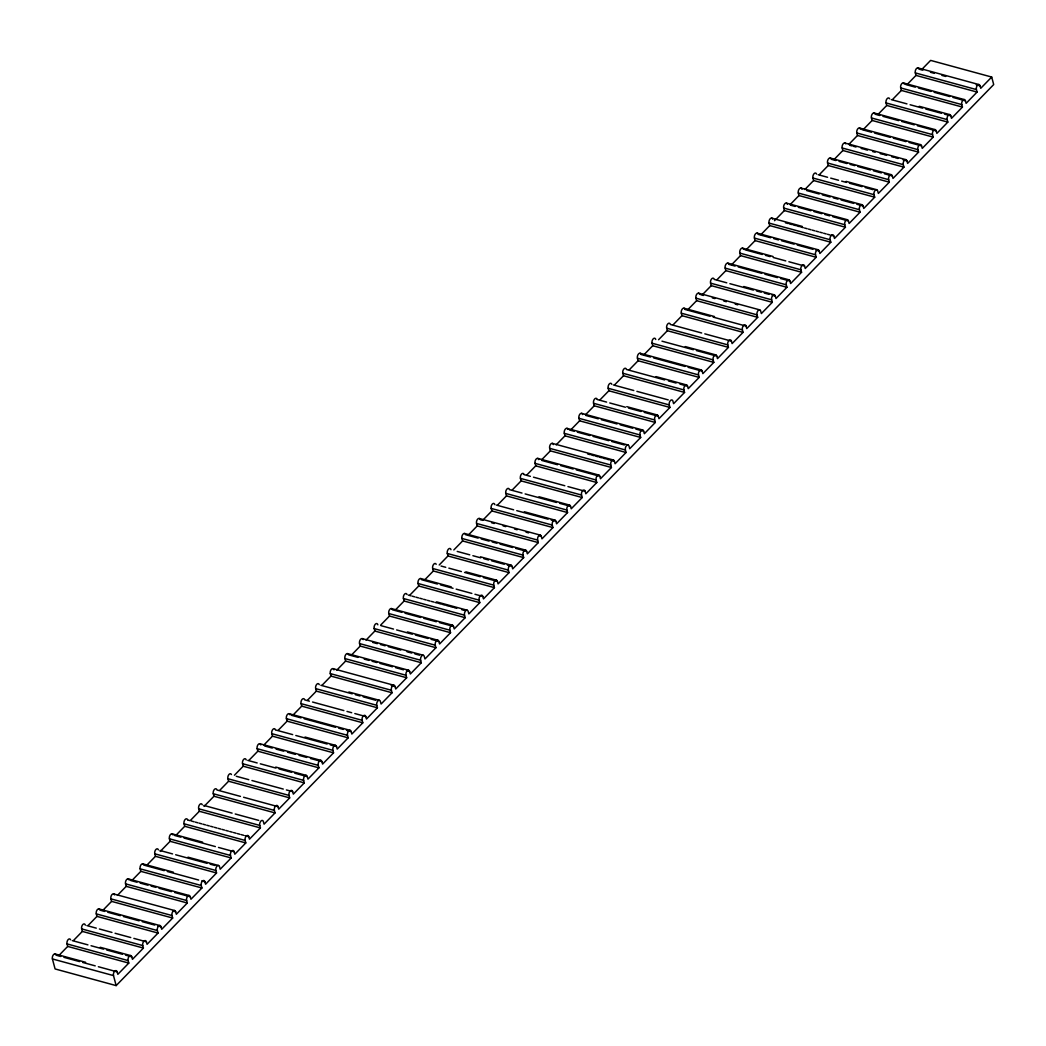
<?xml version="1.0" encoding="UTF-8"?>
<svg xmlns="http://www.w3.org/2000/svg" width="1046" height="1046" viewBox="0 0 1046 1046"><rect width="100%" height="100%" fill="white"/><g stroke="black" fill="none" stroke-linecap="round" stroke-linejoin="round"><path stroke-width="1.5" d="M58.929 955.443L67.702 946.421L67.049 943.923A3.203 1.817 -74.7 0 1 68.042 939.726A3.203 1.817 -74.7 0 1 70.553 939.753M73.56 940.419L82.333 931.411L81.666 928.913A3.203 1.817 -74.7 0 1 82.83 924.533A3.203 1.817 -74.7 0 1 85.327 925.148M88.178 925.396L96.964 916.388L96.297 913.89A3.203 1.817 -74.7 0 1 97.461 909.51A3.203 1.817 -74.7 0 1 99.945 910.138L104.652 911.419M102.809 910.386L111.582 901.377L110.915 898.867A3.203 1.817 -74.7 0 1 112 894.578A3.203 1.817 -74.7 0 1 114.511 894.905M117.44 895.363L126.213 886.354L125.546 883.857A3.203 1.817 -74.7 0 1 126.71 879.477A3.203 1.817 -74.7 0 1 129.207 880.104M132.058 880.353L140.831 871.344L140.164 868.834A3.203 1.817 -74.7 0 1 141.079 864.741A3.203 1.817 -74.7 0 1 143.577 864.467M146.688 865.33L155.462 856.321L154.795 853.824A3.203 1.817 -74.7 0 1 155.88 849.522A3.203 1.817 -74.7 0 1 158.391 849.849M160.221 851.444L170.093 841.298L169.426 838.8A3.203 1.817 -74.7 0 1 170.59 834.42A3.203 1.817 -74.7 0 1 173.074 835.048M175.937 835.296L184.711 826.288L184.044 823.79A3.203 1.817 -74.7 0 1 185.05 819.593A3.203 1.817 -74.7 0 1 187.548 819.606M190.568 820.273L199.341 811.265L198.675 808.767A3.203 1.817 -74.7 0 1 199.76 804.479A3.203 1.817 -74.7 0 1 202.257 804.792M204.088 806.388L213.959 796.254L213.292 793.744A3.203 1.817 -74.7 0 1 214.456 789.377A3.203 1.817 -74.7 0 1 216.953 789.992L240.449 796.398M219.817 790.24L228.59 781.231L227.923 778.734A3.203 1.817 -74.7 0 1 228.917 774.537A3.203 1.817 -74.7 0 1 231.428 774.55M234.435 775.23L243.221 766.221L242.554 763.711A3.203 1.817 -74.7 0 1 243.718 759.331A3.203 1.817 -74.7 0 1 246.202 759.958M249.066 760.207L257.839 751.198L257.172 748.701A3.203 1.817 -74.7 0 1 258.336 744.321A3.203 1.817 -74.7 0 1 260.833 744.948M263.697 745.197L272.47 736.175L271.803 733.677A3.203 1.817 -74.7 0 1 272.797 729.48A3.203 1.817 -74.7 0 1 275.307 729.507M278.314 730.173L287.088 721.165L286.421 718.667A3.203 1.817 -74.7 0 1 287.585 714.287A3.203 1.817 -74.7 0 1 290.082 714.902M292.945 715.15L301.719 706.142L301.052 703.644A3.203 1.817 -74.7 0 1 302.216 699.264A3.203 1.817 -74.7 0 1 304.713 699.892L309.407 701.173M307.563 700.14L316.35 691.131L315.683 688.621A3.203 1.817 -74.7 0 1 316.755 684.332A3.203 1.817 -74.7 0 1 319.265 684.659M322.194 685.117L330.967 676.108L330.301 673.611A3.203 1.817 -74.7 0 1 331.464 669.231A3.203 1.817 -74.7 0 1 333.962 669.858M336.825 670.107L345.598 661.098L344.932 658.588A3.203 1.817 -74.7 0 1 345.847 654.495A3.203 1.817 -74.7 0 1 348.331 654.221M351.443 655.084L360.216 646.075L359.549 643.578A3.203 1.817 -74.7 0 1 360.635 639.276A3.203 1.817 -74.7 0 1 363.145 639.603M366.074 640.074L374.847 631.052L374.18 628.554A3.203 1.817 -74.7 0 1 375.344 624.174A3.203 1.817 -74.7 0 1 377.841 624.802M380.692 625.05L389.478 616.042L388.811 613.544A3.203 1.817 -74.7 0 1 389.805 609.347A3.203 1.817 -74.7 0 1 392.315 609.36M395.323 610.027L404.096 601.019L403.429 598.521A3.203 1.817 -74.7 0 1 404.514 594.233A3.203 1.817 -74.7 0 1 407.025 594.546M409.954 595.017L418.727 586.008L418.06 583.498A3.203 1.817 -74.7 0 1 419.224 579.131A3.203 1.817 -74.7 0 1 421.708 579.745L437.372 584.021M424.571 579.994L433.345 570.985L432.678 568.488A3.203 1.817 -74.7 0 1 433.685 564.291A3.203 1.817 -74.7 0 1 436.182 564.304M439.202 564.984L447.976 555.975L447.309 553.465A3.203 1.817 -74.7 0 1 448.473 549.085A3.203 1.817 -74.7 0 1 450.97 549.712M453.82 549.961L462.594 540.952L461.94 538.455A3.203 1.817 -74.7 0 1 463.09 534.075A3.203 1.817 -74.7 0 1 465.588 534.702L478.127 538.115M468.451 534.951L477.224 525.929L476.558 523.431A3.203 1.817 -74.7 0 1 477.564 519.234A3.203 1.817 -74.7 0 1 480.062 519.261M483.082 519.927L491.855 510.919L491.189 508.421A3.203 1.817 -74.7 0 1 492.352 504.041A3.203 1.817 -74.7 0 1 494.836 504.656M497.7 504.904L506.473 495.896L505.806 493.398A3.203 1.817 -74.7 0 1 506.97 489.018A3.203 1.817 -74.7 0 1 509.467 489.646L521.993 493.058M512.331 489.894L521.104 480.885L520.437 478.375A3.203 1.817 -74.7 0 1 521.523 474.086A3.203 1.817 -74.7 0 1 524.02 474.413M526.949 474.871L535.722 465.862L535.068 463.365A3.203 1.817 -74.7 0 1 536.219 458.985A3.203 1.817 -74.7 0 1 538.716 459.612M541.58 459.861L550.353 450.852L549.686 448.342A3.203 1.817 -74.7 0 1 550.85 443.962A3.203 1.817 -74.7 0 1 553.347 444.589M556.197 444.838L564.984 435.829L564.317 433.332A3.203 1.817 -74.7 0 1 565.389 429.03A3.203 1.817 -74.7 0 1 567.9 429.357M570.828 429.828L579.602 420.806L578.935 418.308A3.203 1.817 -74.7 0 1 580.099 413.928A3.203 1.817 -74.7 0 1 582.596 414.556M585.459 414.804L594.233 405.796L593.566 403.298A3.203 1.817 -74.7 0 1 594.559 399.101A3.203 1.817 -74.7 0 1 597.07 399.114M600.077 399.781L608.85 390.773L608.197 388.275A3.203 1.817 -74.7 0 1 609.269 383.987A3.203 1.817 -74.7 0 1 611.779 384.3M614.708 384.771L623.481 375.762L622.815 373.252A3.203 1.817 -74.7 0 1 623.978 368.885A3.203 1.817 -74.7 0 1 626.476 369.5L664.655 379.92M629.326 369.748L638.112 360.739L637.445 358.242A3.203 1.817 -74.7 0 1 638.439 354.045A3.203 1.817 -74.7 0 1 640.95 354.058M643.957 354.738L652.73 345.729L652.063 343.219A3.203 1.817 -74.7 0 1 653.227 338.839A3.203 1.817 -74.7 0 1 655.724 339.466M658.588 339.715L667.361 330.706L666.694 328.209A3.203 1.817 -74.7 0 1 667.858 323.829A3.203 1.817 -74.7 0 1 670.355 324.456L701.67 332.994M673.206 324.705L681.979 315.683L681.312 313.185A3.203 1.817 -74.7 0 1 682.319 308.988A3.203 1.817 -74.7 0 1 684.829 309.015M687.837 309.681L696.61 300.673L695.943 298.175A3.203 1.817 -74.7 0 1 697.107 293.795A3.203 1.817 -74.7 0 1 699.604 294.41M702.454 294.658L711.241 285.65L710.574 283.152A3.203 1.817 -74.7 0 1 711.738 278.772A3.203 1.817 -74.7 0 1 714.222 279.4L726.761 282.812M717.085 279.648L725.859 270.639L725.192 268.129A3.203 1.817 -74.7 0 1 726.277 263.84A3.203 1.817 -74.7 0 1 728.787 264.167M731.716 264.625L740.49 255.616L739.823 253.119A3.203 1.817 -74.7 0 1 740.986 248.739A3.203 1.817 -74.7 0 1 743.484 249.366M746.334 249.615L755.107 240.606L754.441 238.096A3.203 1.817 -74.7 0 1 755.604 233.716A3.203 1.817 -74.7 0 1 758.102 234.343L770.627 237.769M760.965 234.592L769.738 225.583L769.072 223.086A3.203 1.817 -74.7 0 1 770.157 218.784A3.203 1.817 -74.7 0 1 772.667 219.111M774.498 220.706L784.369 210.56L783.702 208.062A3.203 1.817 -74.7 0 1 784.866 203.682A3.203 1.817 -74.7 0 1 787.35 204.31M790.214 204.558L798.987 195.55L798.32 193.052A3.203 1.817 -74.7 0 1 799.484 188.672A3.203 1.817 -74.7 0 1 801.981 189.287M804.845 189.535L813.618 180.527L812.951 178.029A3.203 1.817 -74.7 0 1 814.036 173.741A3.203 1.817 -74.7 0 1 816.534 174.054M819.463 174.525L828.236 165.516L827.569 163.006A3.203 1.817 -74.7 0 1 828.733 158.639A3.203 1.817 -74.7 0 1 831.23 159.254L835.924 160.535M834.093 159.502L842.867 150.493L842.2 147.996A3.203 1.817 -74.7 0 1 843.194 143.799A3.203 1.817 -74.7 0 1 845.704 143.812M848.711 144.492L857.498 135.483L856.831 132.973A3.203 1.817 -74.7 0 1 857.995 128.593A3.203 1.817 -74.7 0 1 860.479 129.22M863.342 129.469L872.116 120.46L871.449 117.963A3.203 1.817 -74.7 0 1 872.612 113.583A3.203 1.817 -74.7 0 1 875.11 114.21L879.804 115.491M877.973 114.459L886.747 105.437L886.08 102.939A3.203 1.817 -74.7 0 1 887.073 98.742A3.203 1.817 -74.7 0 1 889.584 98.769M892.591 99.435L901.364 90.427L900.698 87.929A3.203 1.817 -74.7 0 1 901.861 83.549A3.203 1.817 -74.7 0 1 904.359 84.164M907.222 84.412L915.995 75.404L915.328 72.906A3.203 1.817 -74.7 0 1 916.492 68.526A3.203 1.817 -74.7 0 1 918.989 69.154L922.807 70.187M921.84 69.402L930.626 60.393L991.7 77.051L993.7 84.556L116.158 985.607L55.085 968.949L52.418 958.947A3.203 1.817 -74.7 0 1 53.581 954.567A3.203 1.817 -74.7 0 1 56.079 955.194L60.773 956.475M991.7 77.051L980.73 88.309L980.063 85.811A3.203 1.817 -74.7 0 0 977.579 85.184A3.203 1.817 -74.7 0 0 976.415 89.564L977.082 92.074L966.112 103.332L965.445 100.834A3.203 1.817 -74.7 0 0 962.948 100.207A3.203 1.817 -74.7 0 0 961.784 104.587L962.451 107.084L951.481 118.355L950.814 115.844A3.203 1.817 -74.7 0 0 948.33 115.23A3.203 1.817 -74.7 0 0 947.166 119.597L947.833 122.107L936.863 133.365L936.196 130.868A3.203 1.817 -74.7 0 0 933.699 130.24A3.203 1.817 -74.7 0 0 932.535 134.62L933.202 137.118L922.232 148.388L921.565 145.878A3.203 1.817 -74.7 0 0 919.068 145.263A3.203 1.817 -74.7 0 0 917.904 149.643L918.571 152.141L907.601 163.398L906.934 160.901A3.203 1.817 -74.7 0 0 904.45 160.273A3.203 1.817 -74.7 0 0 903.286 164.653L903.953 167.151L892.983 178.421L892.316 175.924A3.203 1.817 -74.7 0 0 889.819 175.297A3.203 1.817 -74.7 0 0 888.655 179.677L889.322 182.174L878.352 193.432L877.686 190.934A3.203 1.817 -74.7 0 0 875.201 190.307A3.203 1.817 -74.7 0 0 874.038 194.687L874.704 197.197L863.735 208.455L863.068 205.957A3.203 1.817 -74.7 0 0 860.57 205.33A3.203 1.817 -74.7 0 0 859.407 209.71L860.073 212.207L849.104 223.478L848.437 220.968A3.203 1.817 -74.7 0 0 845.939 220.353A3.203 1.817 -74.7 0 0 844.776 224.72L845.443 227.23L834.473 238.488L833.806 235.991L831.269 235.298A3.203 1.817 -74.7 0 0 830.158 239.743L830.825 242.241L819.855 253.511L819.188 251.001A3.203 1.817 -74.7 0 0 816.691 250.386A3.203 1.817 -74.7 0 0 815.527 254.766L816.194 257.264L805.224 268.521L804.557 266.024A3.203 1.817 -74.7 0 0 802.073 265.396A3.203 1.817 -74.7 0 0 800.909 269.776L801.576 272.274L790.606 283.544L789.939 281.047A3.203 1.817 -74.7 0 0 787.442 280.42A3.203 1.817 -74.7 0 0 786.278 284.8L786.945 287.297L775.975 298.555L775.308 296.057A3.203 1.817 -74.7 0 0 772.811 295.43A3.203 1.817 -74.7 0 0 771.647 299.81L772.314 302.32L761.344 313.578L760.69 311.08A3.203 1.817 -74.7 0 0 758.193 310.453A3.203 1.817 -74.7 0 0 757.029 314.833L757.696 317.33L746.726 328.601L746.06 326.091A3.203 1.817 -74.7 0 0 743.562 325.476A3.203 1.817 -74.7 0 0 742.399 329.843L743.065 332.353L732.095 343.611L731.429 341.114A3.203 1.817 -74.7 0 0 728.944 340.486A3.203 1.817 -74.7 0 0 727.781 344.866L728.447 347.364L717.478 358.634L716.811 356.124A3.203 1.817 -74.7 0 0 714.313 355.509A3.203 1.817 -74.7 0 0 713.15 359.889L713.817 362.387L702.847 373.644L702.18 371.147A3.203 1.817 -74.7 0 0 699.682 370.519A3.203 1.817 -74.7 0 0 698.519 374.899L699.186 377.397L688.216 388.667L687.562 386.17A3.203 1.817 -74.7 0 0 685.065 385.543A3.203 1.817 -74.7 0 0 683.901 389.923L684.568 392.42L673.598 403.678L672.931 401.18A3.203 1.817 -74.7 0 0 670.434 400.553A3.203 1.817 -74.7 0 0 669.27 404.933L669.937 407.443L658.967 418.701L658.3 416.203A3.203 1.817 -74.7 0 0 655.816 415.576A3.203 1.817 -74.7 0 0 654.652 419.956L655.319 422.453L644.349 433.724L643.682 431.214A3.203 1.817 -74.7 0 0 641.185 430.599A3.203 1.817 -74.7 0 0 640.021 434.966L640.688 437.476L629.718 448.734L629.051 446.237A3.203 1.817 -74.7 0 0 626.554 445.609A3.203 1.817 -74.7 0 0 625.403 449.989L626.057 452.487L615.087 463.757L614.433 461.247A3.203 1.817 -74.7 0 0 611.936 460.632A3.203 1.817 -74.7 0 0 610.772 465.012L611.439 467.51L600.469 478.767L599.803 476.27A3.203 1.817 -74.7 0 0 597.305 475.642A3.203 1.817 -74.7 0 0 596.142 480.022L596.808 482.52L585.838 493.79L585.172 491.293A3.203 1.817 -74.7 0 0 582.687 490.666A3.203 1.817 -74.7 0 0 581.524 495.046L582.191 497.543L571.221 508.801L570.554 506.303A3.203 1.817 -74.7 0 0 568.056 505.676A3.203 1.817 -74.7 0 0 566.893 510.056L567.56 512.566L556.59 523.824L555.923 521.326A3.203 1.817 -74.7 0 0 553.426 520.699A3.203 1.817 -74.7 0 0 552.275 525.079L552.929 527.576L541.959 538.847L541.305 536.337A3.203 1.817 -74.7 0 0 538.808 535.722A3.203 1.817 -74.7 0 0 537.644 540.089L538.311 542.599L527.341 553.857L526.674 551.36A3.203 1.817 -74.7 0 0 524.177 550.732A3.203 1.817 -74.7 0 0 523.013 555.112L523.68 557.61L512.71 568.88L512.043 566.37A3.203 1.817 -74.7 0 0 509.559 565.755A3.203 1.817 -74.7 0 0 508.395 570.135L509.062 572.633L498.092 583.89L497.425 581.393A3.203 1.817 -74.7 0 0 494.928 580.765A3.203 1.817 -74.7 0 0 493.764 585.145L494.431 587.643L483.461 598.913L482.794 596.416A3.203 1.817 -74.7 0 0 480.297 595.789A3.203 1.817 -74.7 0 0 479.146 600.169L479.8 602.666L468.843 613.924L468.177 611.426A3.203 1.817 -74.7 0 0 465.679 610.799A3.203 1.817 -74.7 0 0 464.516 615.179L465.182 617.689L454.212 628.947L453.546 626.449A3.203 1.817 -74.7 0 0 451.048 625.822A3.203 1.817 -74.7 0 0 449.885 630.202L450.551 632.699L439.582 643.97L438.915 641.46A3.203 1.817 -74.7 0 0 436.43 640.845A3.203 1.817 -74.7 0 0 435.267 645.212L435.934 647.722L424.964 658.98L424.297 656.483A3.203 1.817 -74.7 0 0 421.8 655.855A3.203 1.817 -74.7 0 0 420.636 660.235L421.303 662.733L410.333 674.003L409.666 671.493A3.203 1.817 -74.7 0 0 407.182 670.878A3.203 1.817 -74.7 0 0 406.018 675.258L406.672 677.756L395.715 689.013L395.048 686.516A3.203 1.817 -74.7 0 0 392.551 685.888A3.203 1.817 -74.7 0 0 391.387 690.268L392.054 692.766L381.084 704.036L380.417 701.539A3.203 1.817 -74.7 0 0 377.92 700.912A3.203 1.817 -74.7 0 0 376.756 705.292L377.423 707.789L366.453 719.047L365.786 716.549A3.203 1.817 -74.7 0 0 363.302 715.922A3.203 1.817 -74.7 0 0 362.138 720.302L362.805 722.812L351.835 734.07L351.168 731.572A3.203 1.817 -74.7 0 0 348.671 730.945A3.203 1.817 -74.7 0 0 347.507 735.325L348.174 737.822L337.204 749.093L336.537 746.583A3.203 1.817 -74.7 0 0 334.053 745.968A3.203 1.817 -74.7 0 0 332.889 750.335L333.556 752.845L322.586 764.103L321.92 761.606A3.203 1.817 -74.7 0 0 319.422 760.978A3.203 1.817 -74.7 0 0 318.259 765.358L318.925 767.856L307.955 779.126L307.289 776.616A3.203 1.817 -74.7 0 0 304.791 776.001A3.203 1.817 -74.7 0 0 303.628 780.381L304.294 782.879L293.325 794.136L292.658 791.639A3.203 1.817 -74.7 0 0 290.173 791.011A3.203 1.817 -74.7 0 0 289.01 795.391L289.677 797.889L278.707 809.159L278.04 806.662A3.203 1.817 -74.7 0 0 275.543 806.035A3.203 1.817 -74.7 0 0 274.379 810.415L275.046 812.912L264.076 824.17L263.409 821.672A3.203 1.817 -74.7 0 0 260.925 821.045A3.203 1.817 -74.7 0 0 259.761 825.425L260.428 827.935L249.458 839.193L248.791 836.695A3.203 1.817 -74.7 0 0 246.294 836.068A3.203 1.817 -74.7 0 0 245.13 840.448L245.797 842.945L234.827 854.216L234.16 851.706A3.203 1.817 -74.7 0 0 231.663 851.091A3.203 1.817 -74.7 0 0 230.499 855.458L231.166 857.968L220.196 869.226L219.542 866.729A3.203 1.817 -74.7 0 0 217.045 866.101A3.203 1.817 -74.7 0 0 215.881 870.481L216.548 872.979L205.578 884.249L204.911 881.739A3.203 1.817 -74.7 0 0 202.414 881.124A3.203 1.817 -74.7 0 0 201.25 885.504L201.917 888.002L190.947 899.259L190.28 896.762A3.203 1.817 -74.7 0 0 187.796 896.134A3.203 1.817 -74.7 0 0 186.633 900.514L187.299 903.012L176.329 914.282L175.663 911.785A3.203 1.817 -74.7 0 0 173.165 911.158A3.203 1.817 -74.7 0 0 172.002 915.538L172.668 918.035L161.699 929.293L161.032 926.795A3.203 1.817 -74.7 0 0 158.534 926.168A3.203 1.817 -74.7 0 0 157.371 930.548L158.038 933.058L147.068 944.316L146.414 941.818A3.203 1.817 -74.7 0 0 143.917 941.191A3.203 1.817 -74.7 0 0 142.753 945.571L143.42 948.068L132.45 959.339L131.783 956.828A3.203 1.817 -74.7 0 0 129.286 956.214A3.203 1.817 -74.7 0 0 128.122 960.581L128.789 963.091L117.819 974.349L117.152 971.852L98.363 966.726M917.983 67.938L979.056 84.595M930.443 72.279L934.261 73.312M941.897 75.404L945.715 76.436M976.245 84.778L980.063 85.811M915.328 72.906L976.415 89.564M915.995 75.404L977.082 92.074M903.352 82.948L964.438 99.618M905.928 84.595L915.328 87.158M918.453 88.008L930.979 91.433M934.117 92.283L949.781 96.559M952.919 97.409L965.445 100.834M900.698 87.929L961.784 104.587M901.364 90.427L962.451 107.084M919.264 106.3L949.807 114.629M891.297 99.618L906.96 103.881M910.098 104.744L922.624 108.156M925.762 109.019L941.426 113.282M944.551 114.145L950.814 115.844M886.08 102.939L947.166 119.597M886.747 105.437L947.833 122.107M874.103 112.981L935.189 129.652M882.942 116.341L898.606 120.617M901.73 121.467L914.269 124.879M917.394 125.742L936.196 130.868M871.449 117.963L932.535 134.62M872.116 120.46L933.202 137.118M859.472 128.004L920.558 144.662M862.048 129.652L871.449 132.214M874.574 133.064L890.238 137.34M893.376 138.19L905.901 141.615M909.039 142.465L921.565 145.878M856.831 132.973L917.904 149.643M857.498 135.483L918.571 152.141M844.854 143.014L905.941 159.685M849.679 145.276L852.215 145.969M853.497 146.322L856.033 147.015M861.133 148.401L863.669 149.094M864.95 149.447L867.487 150.14M872.586 151.526L875.123 152.219M880.222 153.618L882.759 154.311M884.04 154.651L886.577 155.344M891.676 156.73L894.212 157.436M895.494 157.776L898.03 158.469M903.116 159.855L906.934 160.901M842.2 147.996L903.286 164.653M842.867 150.493L903.953 167.151M830.223 158.038L891.31 174.695M839.062 161.398L846.894 163.529M850.032 164.379L854.726 165.66M857.864 166.523L870.39 169.936M873.515 170.799L881.347 172.93M884.485 173.78L892.316 175.924M827.569 163.006L888.655 179.677M828.236 165.516L889.322 182.174M846.136 181.389L876.679 189.718M818.168 174.708L827.569 177.271M830.707 178.121L838.539 180.252M841.664 181.115L846.358 182.396M849.496 183.246L862.022 186.659M865.16 187.522L872.992 189.653M812.951 178.029L874.038 194.687M813.618 180.527L874.704 197.197M800.975 188.071L862.061 204.741M806.675 190.568L819.214 193.994M822.339 194.844L830.171 196.988M833.309 197.838L838.003 199.119M841.141 199.969L853.667 203.395M856.805 204.245L863.068 205.957M798.32 193.052L859.407 209.71M798.987 195.55L860.073 212.207M786.344 203.094L847.43 219.752M790.488 205.16L795.182 206.441M798.32 207.304L810.846 210.717M813.984 211.567L821.816 213.711M824.941 214.561L829.648 215.842M832.773 216.705L848.437 220.968M783.702 208.062L844.776 224.72M784.369 210.56L845.443 227.23M771.726 218.104L802.269 226.433M785.454 222.798L788.004 223.491M789.272 223.844L791.822 224.537M793.09 224.877L795.64 225.57M796.908 225.923L799.458 226.616M800.726 226.969L803.276 227.662M804.544 228.002L807.094 228.695M808.362 229.048L810.912 229.741M812.18 230.094L814.729 230.787M815.998 231.127L818.547 231.82M819.816 232.173L822.365 232.866M823.633 233.219L826.183 233.912M827.451 234.252L830.001 234.945M769.072 223.086L830.158 239.743M769.738 225.583L830.825 242.241M757.095 233.127L818.181 249.785M773.765 238.619L778.459 239.9M781.597 240.75L794.123 244.176M797.261 245.026L812.925 249.301M816.05 250.151L819.188 251.001M754.441 238.096L815.527 254.766M755.107 240.606L816.194 257.264M742.477 248.137L773.007 256.479M745.04 249.785L762.273 254.492M765.411 255.342L770.104 256.623M773.242 257.486L785.768 260.899M788.893 261.748L804.557 266.024M739.823 253.119L800.909 269.776M740.49 255.616L801.576 272.274M727.846 263.161L788.932 279.818M728.853 264.377L735.116 266.089M738.254 266.939L761.736 273.346M764.874 274.209L777.4 277.621M780.538 278.484L789.939 281.047M725.192 268.129L786.278 284.8M725.859 270.639L786.945 287.297M743.758 286.512L774.302 294.841M729.886 283.675L753.382 290.082M756.52 290.932L761.213 292.213M764.351 293.063L769.045 294.344M772.183 295.207L775.308 296.057M710.574 283.152L771.647 299.81M711.241 285.65L772.314 302.32M698.597 293.194L759.684 309.864M700.872 294.763L703.422 295.456M712.326 297.888L714.876 298.581M723.78 301.013L726.329 301.706M735.233 304.138L737.783 304.831M695.943 298.175L757.029 314.833M696.61 300.673L757.696 317.33M683.966 308.217L714.51 316.546M684.973 309.433L710.038 316.271M713.163 317.121L746.06 326.091M681.312 313.185L742.399 329.843M681.979 315.683L743.065 332.353M704.808 333.844L731.429 341.114M666.694 328.209L727.781 344.866M667.361 330.706L728.447 347.364M685.261 346.579L715.804 354.908M661.987 341.179L693.315 349.717M696.44 350.58L716.811 356.124M652.063 343.219L713.15 359.889M652.73 345.729L713.817 362.387M640.087 353.26L701.173 369.931M641.093 354.489L650.494 357.052M653.632 357.902L684.947 366.453M688.085 367.303L702.18 371.147M637.445 358.242L698.519 374.899M638.112 360.739L699.186 377.397M656.012 376.612L686.555 384.941M668.472 380.953L676.108 383.045M679.926 384.078L687.562 386.17M622.815 373.252L683.901 389.923M623.481 375.762L684.568 392.42M613.414 384.954L633.771 390.498M636.909 391.361L668.237 399.899M608.197 388.275L669.27 404.933M608.85 390.773L669.937 407.443M626.763 406.646L657.293 414.987M597.227 399.533L606.615 402.095M609.753 402.958L625.416 407.234M628.541 408.084L641.08 411.496M644.205 412.359L658.3 416.203M593.566 403.298L654.652 419.956M594.233 405.796L655.319 422.453M581.589 413.34L642.675 429.998M585.734 415.406L598.26 418.831M601.385 419.681L617.048 423.957M620.186 424.807L632.712 428.232M635.85 429.082L643.682 431.214M578.935 418.308L640.021 434.966M579.602 420.806L640.688 437.476M566.958 428.35L628.045 445.021M569.534 429.998L574.241 431.279M577.366 432.142L589.892 435.554M593.03 436.404L608.694 440.68M611.818 441.53L624.357 444.955M564.317 433.332L625.403 449.989M564.984 435.829L626.057 452.487M552.34 443.373L613.427 460.031M587.708 453.964L590.245 454.657M591.526 455.01L594.063 455.703M595.344 456.043L597.881 456.736M599.162 457.089L601.698 457.782M602.98 458.135L605.516 458.828M606.798 459.168L609.334 459.861M610.616 460.214L614.433 461.247M549.686 448.342L610.772 465.012M550.353 450.852L611.439 467.51M537.709 458.383L598.796 475.054M541.854 460.462L557.518 464.738M560.643 465.588L573.182 469.013M576.307 469.863L599.803 476.27M535.068 463.365L596.142 480.022M535.722 465.862L596.808 482.52M524.098 474.623L530.361 476.335M533.486 477.185L564.814 485.736M567.952 486.586L585.172 491.293M520.437 478.375L581.524 495.046M521.104 480.885L582.191 497.543M539.004 496.758L569.547 505.087M525.131 493.921L556.459 502.459M559.584 503.309L570.554 506.303M505.806 493.398L566.893 510.056M506.473 495.896L567.56 512.566M524.373 511.769L554.916 520.11M496.405 505.087L513.638 509.794M516.763 510.644L548.091 519.182M551.229 520.045L555.923 521.326M491.189 508.421L552.275 525.079M491.855 510.919L552.929 527.576M479.212 518.463L540.298 535.121M480.219 519.679L482.755 520.372M491.672 522.804L494.209 523.497M503.126 525.929L505.663 526.622M514.58 529.054L517.116 529.747M526.033 532.179L528.57 532.872M538.755 535.644L541.305 536.337M476.558 523.431L537.644 540.089M477.224 525.929L538.311 542.599M464.581 533.473L525.667 550.144M481.252 538.965L489.083 541.109M492.221 541.959L496.915 543.24M500.053 544.09L512.579 547.516M515.704 548.365L526.674 551.36M461.94 538.455L523.013 555.112M462.594 540.952L523.68 557.61M480.506 556.825L511.036 565.154M457.233 551.425L469.759 554.838M472.897 555.701L480.729 557.832M483.853 558.682L488.56 559.963M491.685 560.826L504.211 564.239M507.349 565.088L512.043 566.37M447.309 553.465L508.395 570.135M447.976 555.975L509.062 572.633M465.875 571.848L496.419 580.177M441.033 566.017L445.74 567.298M448.865 568.148L461.404 571.561M464.529 572.424L480.192 576.699M483.33 577.549L497.425 581.393M432.678 568.488L493.764 585.145M433.345 570.985L494.431 587.643M420.701 578.53L451.244 586.858M440.51 584.871L453.036 588.297M456.174 589.146L471.838 593.422M474.962 594.272L482.794 596.416M418.06 583.498L479.146 600.169M418.727 586.008L479.8 602.666M436.627 601.881L467.17 610.21M408.358 595.109L410.908 595.802M412.176 596.155L414.726 596.848M415.994 597.201L418.544 597.894M419.812 598.234L422.362 598.927M423.63 599.28L426.18 599.973M427.448 600.326L429.998 601.019M431.266 601.358L433.815 602.051M435.084 602.404L437.633 603.097M438.902 603.45L441.451 604.143M442.72 604.483L445.269 605.176M446.537 605.529L449.087 606.222M450.355 606.562L452.905 607.268M454.173 607.608L456.723 608.301M461.809 609.687L464.359 610.393M403.429 598.521L464.516 615.179M404.096 601.019L465.182 617.689M391.452 608.563L452.539 625.233M392.459 609.779L401.86 612.341M404.998 613.204L420.649 617.48M423.787 618.33L436.313 621.742M439.451 622.605L453.546 626.449M388.811 613.544L449.885 630.202M389.478 616.042L450.551 632.699M407.378 631.915L437.908 640.244M380.966 625.652L393.505 629.077M396.63 629.927L412.294 634.203M415.432 635.053L427.958 638.478M431.083 639.328L438.915 641.46M374.18 628.554L435.267 645.212M374.847 631.052L435.934 647.722M362.204 638.596L423.29 655.267M372.611 642.388L377.305 643.669M380.443 644.519L385.137 645.8M388.275 646.65L400.801 650.076M407.064 651.776L411.771 653.057M414.896 653.92L419.59 655.201M359.549 643.578L420.636 660.235M360.216 646.075L421.303 662.733M347.586 653.619L408.659 670.277M348.58 654.835L357.98 657.398M364.243 659.111L368.95 660.392M372.075 661.242L376.782 662.523M379.907 663.386L392.446 666.799M395.571 667.649L403.403 669.793M406.541 670.643L409.666 671.493M344.932 658.588L406.018 675.258M345.598 661.098L406.672 677.756M332.955 668.629L394.041 685.3M391.23 685.47L395.048 686.516M330.301 673.611L391.387 690.268M330.967 676.108L392.054 692.766M348.867 691.981L379.41 700.31M320.9 685.3L352.227 693.838M355.352 694.701L360.059 695.982M363.184 696.832L375.723 700.258M315.683 688.621L376.756 705.292M316.35 691.131L377.423 707.789M312.545 702.023L343.859 710.574M346.997 711.424L351.691 712.705M354.829 713.555L365.786 716.549M301.052 703.644L362.138 720.302M301.719 706.142L362.805 722.812M289.075 713.686L350.162 730.356M291.651 715.333L301.052 717.896M304.177 718.746L335.505 727.297M338.643 728.147L343.336 729.428M346.461 730.291L351.168 731.572M286.421 718.667L347.507 735.325M287.088 721.165L348.174 737.822M304.987 737.038L335.531 745.367M275.451 729.925L292.684 734.619M295.822 735.482L327.15 744.02M330.275 744.883L336.537 746.583M271.803 733.677L332.889 750.335M272.47 736.175L333.556 752.845M259.826 743.719L320.913 760.39M264.651 745.981L272.287 748.06M276.105 749.106L283.741 751.185M287.558 752.231L295.194 754.31M299.012 755.356L306.648 757.435M310.466 758.481L321.92 761.606M257.172 748.701L318.259 765.358M257.839 751.198L318.925 767.856M275.739 767.071L306.282 775.4M247.771 760.39L257.172 762.952M260.297 763.802L275.961 768.078M279.099 768.928L291.625 772.353M294.763 773.203L307.289 776.616M242.554 763.711L303.628 780.381M243.221 766.221L304.294 782.879M236.278 776.263L248.804 779.675M251.942 780.525L283.27 789.076M286.395 789.926L292.658 791.639M227.923 778.734L289.01 795.391M228.59 781.231L289.677 797.889M243.587 797.261L278.04 806.662M213.292 793.744L274.379 810.415M213.959 796.254L275.046 812.912M203.892 805.433L232.094 813.134M235.219 813.984L258.715 820.391M198.675 808.767L259.761 825.425M199.341 811.265L260.428 827.935M187.705 820.025L190.254 820.718M191.523 821.071L194.072 821.764M195.341 822.117L197.89 822.81M199.158 823.15L201.708 823.843M202.976 824.196L205.526 824.889M206.794 825.242L209.344 825.935M210.612 826.275L213.149 826.968M214.43 827.321L216.967 828.014M218.248 828.367L220.784 829.06M222.066 829.4L224.602 830.093M225.884 830.446L228.42 831.139M229.702 831.492L232.238 832.185M233.52 832.524L236.056 833.217M237.337 833.57L239.874 834.263M241.155 834.603L243.692 835.309M244.973 835.649L248.791 836.695M184.044 823.79L245.13 840.448M184.711 826.288L245.797 842.945M172.067 833.832L202.61 842.161M174.643 835.479L180.906 837.179M184.044 838.042L215.371 846.58M218.496 847.443L234.16 851.706M169.426 838.8L230.499 855.458M170.093 841.298L231.166 857.968M187.992 857.171L218.536 865.513M160.025 850.49L172.551 853.915M175.676 854.765L207.003 863.303M210.141 864.166L214.835 865.447M154.795 853.824L215.881 870.481M155.462 856.321L216.548 872.979M142.818 863.865L173.361 872.194M143.825 865.081L164.183 870.638M167.321 871.488L198.648 880.039M201.773 880.889L204.911 881.739M140.164 868.834L201.25 885.504M140.831 871.344L201.917 888.002M128.2 878.875L189.274 895.546M130.763 880.523L137.026 882.236M140.164 883.086L147.996 885.23M151.134 886.08L155.828 887.361M158.966 888.224L171.492 891.637M174.617 892.486L190.28 896.762M125.546 883.857L186.633 900.514M126.213 886.354L187.299 903.012M113.569 893.899L174.656 910.556M173.113 911.079L175.663 911.785M110.915 898.867L172.002 915.538M111.582 901.377L172.668 918.035M98.939 908.922L160.025 925.579M107.777 912.269L120.316 915.695M123.441 916.544L139.105 920.82M142.243 921.67L154.769 925.082M157.907 925.945L161.032 926.795M96.297 913.89L157.371 930.548M96.964 916.388L158.038 933.058M86.896 925.579L96.284 928.142M99.422 928.992L111.948 932.417M115.086 933.267L130.75 937.543M133.875 938.393L146.414 941.818M81.666 928.913L142.753 945.571M82.333 931.411L143.42 948.068M100.233 947.284L130.776 955.613M72.266 940.602L87.929 944.865M91.054 945.728L103.593 949.14M106.718 949.99L122.382 954.266M125.52 955.129L131.783 956.828M67.049 943.923L128.122 960.581M67.702 946.421L128.789 963.091M55.072 953.965L85.615 962.294M63.911 957.325L79.561 961.601M82.699 962.451L95.225 965.863M52.418 958.947L113.504 975.604L116.158 985.607M113.504 975.604A3.203 1.817 -74.7 0 1 114.668 971.224A3.203 1.817 -74.7 0 1 117.152 971.852M831.322 235.363A3.203 1.817 -74.7 0 1 833.806 235.991"/></g></svg>
